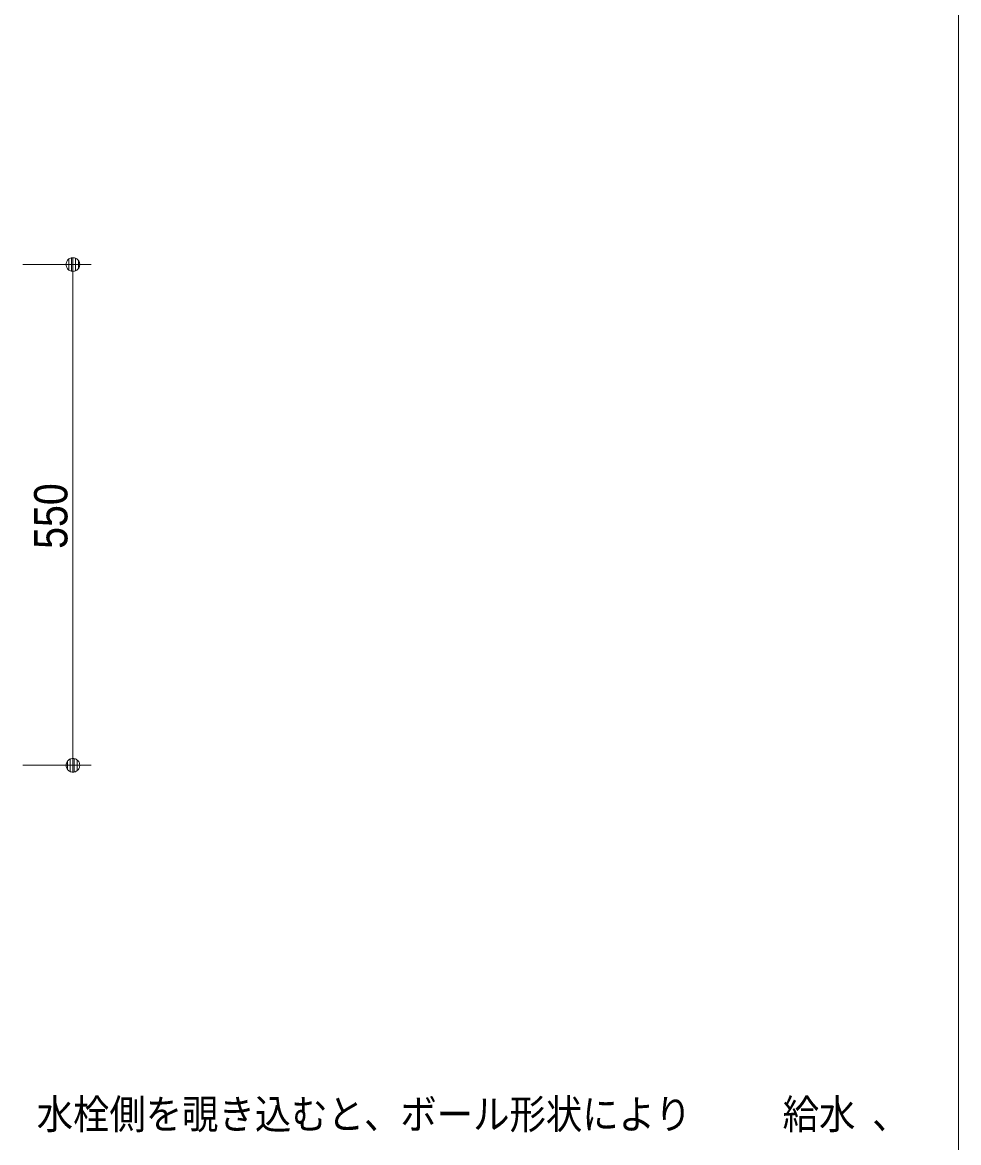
# Model space of a CAD drawing. Units: millimetres, scale not verified. Extents: x -6062 to 6062, y -3045 to 3045.
# Drawn here: x -3951 to -2922, y -784 to 446 of the extents above; entities that cross this region are included whole.
import ezdxf
from ezdxf.enums import TextEntityAlignment as Align

# ---------------------------------------------------------------- set-up
doc = ezdxf.new("R2010")
doc.units = ezdxf.units.MM
doc.header["$LTSCALE"] = 20
for name, color, linetype, lineweight in [('0-0_1図面枠', 7, 'Continuous', 9), ('0-3_0', 7, 'Continuous', 9), ('0-4_2寸法-1', 7, 'Continuous', 9), ('0-7_2寸法-3', 7, 'Continuous', 9)]:
    doc.layers.add(name, color=color, linetype=linetype, lineweight=lineweight)
doc.styles.add('ＭＳ ゴシック', font='')
doc.styles.add('ＭＳ Ｐゴシック', font='')
doc.styles.get('ＭＳ ゴシック').set_extended_font_data('MS Gothic')
doc.styles.get('ＭＳ Ｐゴシック').set_extended_font_data('MS PGothic')

# ---------------------------------------------------------------- blocks, each defined once
blk = doc.blocks.new('グループ-4')
at = {"layer": '0-0_1図面枠'}
blk.add_line((-22700, 41000), (-22700, -48600), dxfattribs=at)
blk = doc.blocks.new('_Dot')
at = {"layer": '0-3_0'}
for p, q in [((-10, 0), (-20, 0)), ((9.78, 2), (-9.78, 2)), ((7.99, 6), (-7.99, 6)), ((9.16, -3.98), (-9.16, -3.98)), ((6, -7.98), (-6, -7.98))]:
    blk.add_line(p, q, dxfattribs=at)
for points in [[(10, 0), (9.92, 1.25), (9.69, 2.49), (9.3, 3.68), (8.76, 4.82), (8.09, 5.88), (7.29, 6.85), (6.37, 7.71), (5.36, 8.44), (4.26, 9.05), (3.09, 9.51), (1.87, 9.82), (0.63, 9.98), (-0.63, 9.98), (-1.87, 9.82), (-3.09, 9.51), (-4.26, 9.05), (-5.36, 8.44), (-6.37, 7.71), (-7.29, 6.85), (-8.09, 5.88), (-8.76, 4.82), (-9.3, 3.68), (-9.69, 2.49), (-9.92, 1.25), (-10, 0), (0, 0)], [(-10, 0), (-9.92, -1.25), (-9.69, -2.49), (-9.3, -3.68), (-8.76, -4.82), (-8.09, -5.88), (-7.29, -6.85), (-6.37, -7.71), (-5.36, -8.44), (-4.26, -9.05), (-3.09, -9.51), (-1.87, -9.82), (-0.63, -9.98), (0.63, -9.98), (1.87, -9.82), (3.09, -9.51), (4.26, -9.05), (5.36, -8.44), (6.37, -7.71), (7.29, -6.85), (8.09, -5.88), (8.76, -4.82), (9.3, -3.68), (9.69, -2.49), (9.92, -1.25), (10, 0), (0, 0)]]:
    blk.add_lwpolyline(points, close=True, dxfattribs=at)

msp = doc.modelspace()

# ---------------------------------------------------------------- linework, layer by layer
at = {"layer": '0-4_2寸法-1'}
for p, q in [((-3950.5, 180), (-3875.5, 180)), ((-3895.5, -354.99), (-3895.5, 164.99)), ((-3950.5, -370), (-3875.5, -370))]:
    msp.add_line(p, q, dxfattribs=at)

# ---------------------------------------------------------------- block references
at = {"layer": '0-0_1図面枠', "xscale": 0.05, "yscale": 0.05}
msp.add_blockref('グループ-4', (-1787.5, 0), dxfattribs=at)
at = {"layer": '0-4_2寸法-1', "xscale": 0.7503418, "yscale": 0.7503418}
for p, rotation in [((-3895.5, 180), 90), ((-3895.5, -370), 270)]:
    msp.add_blockref('_Dot', p, dxfattribs=dict(at, rotation=rotation))

# ---------------------------------------------------------------- texts
at = {"layer": '0-4_2寸法-1', "style": 'ＭＳ Ｐゴシック', "width": 0.9}
msp.add_text('550', height=36.66, rotation=90, dxfattribs=at).set_placement((-3890.54, -132.28), align=Align.BOTTOM_LEFT)
at = {"layer": '0-7_2寸法-3', "style": 'ＭＳ ゴシック', "width": 0.9}
for s, p in [('※ 水栓側を覗き込むと、ボール形状により', (-3995.19, -779.17)), ('給水', (-3115.81, -779.17)), ('、', (-3017.44, -779.17))]:
    msp.add_text(s, height=32.55, dxfattribs=at).set_placement(p, align=Align.BOTTOM_LEFT)

doc.saveas('drawing.dxf')
